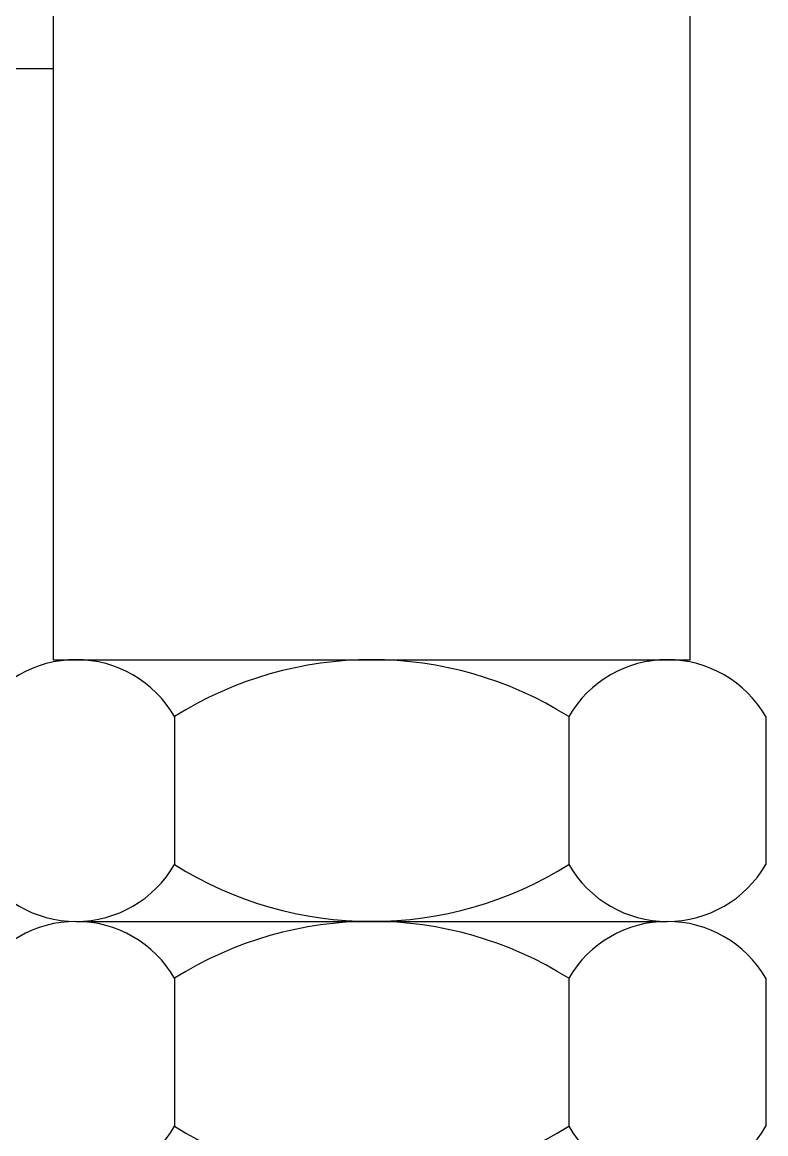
# Model space of a CAD drawing. Extents: x 126.2 to 199.4, y 112.1 to 154.8.
# Drawn here: x 149.155 to 151.197, y 117.648 to 120.701 of the extents above; entities that cross this region are included whole.
import ezdxf

# ---------------------------------------------------------------- set-up
doc = ezdxf.new("R2010")
doc.units = 0
doc.header["$LTSCALE"] = 0.5
doc.header["$MEASUREMENT"] = 0
doc.layers.get('0').update_dxf_attribs({"linetype": 'CONTINUOUS'})

msp = doc.modelspace()

# ---------------------------------------------------------------- linework, layer by layer
for p, q in [((149.23938, 120.57325), (146.48938, 120.57325)), ((149.30248, 118.95017), (150.92628, 118.95017)), ((149.57311, 118.79392), (149.57311, 118.38767)), ((150.65565, 118.79392), (150.65565, 118.38767)), ((151.19691, 118.79392), (151.19691, 118.38767)), ((149.30248, 118.23142), (150.92628, 118.23142)), ((149.30248, 118.23142), (150.92628, 118.23142)), ((149.57311, 118.07517), (149.57311, 117.66892)), ((150.65565, 118.07517), (150.65565, 117.66892)), ((151.19691, 118.07517), (151.19691, 117.66892))]:
    msp.add_line(p, q)
msp.add_lwpolyline([(149.23938, 118.95017), (150.98938, 118.95017), (150.98938, 125.07132), (149.23938, 125.07132)], close=True)
for centre, radius, start, end in [((149.30248, 118.63767), 0.3125, 30, 150), ((150.11438, 117.93454), 1.01562, 57.79577, 122.20423), ((150.92628, 118.63767), 0.3125, 30, 150), ((149.30248, 118.54392), 0.3125, 210, 330), ((150.11438, 119.24704), 1.01562, 237.79577, 302.20423), ((150.92628, 118.54392), 0.3125, 210, 330), ((149.30248, 117.91892), 0.3125, 30, 150), ((150.11438, 117.21579), 1.01562, 57.79577, 122.20423), ((150.92628, 117.91892), 0.3125, 30, 150), ((149.30248, 117.82517), 0.3125, 210, 330), ((150.11438, 118.52829), 1.01562, 237.79577, 302.20423), ((150.92628, 117.82517), 0.3125, 210, 330)]:
    msp.add_arc(centre, radius, start, end)

doc.saveas('drawing.dxf')
